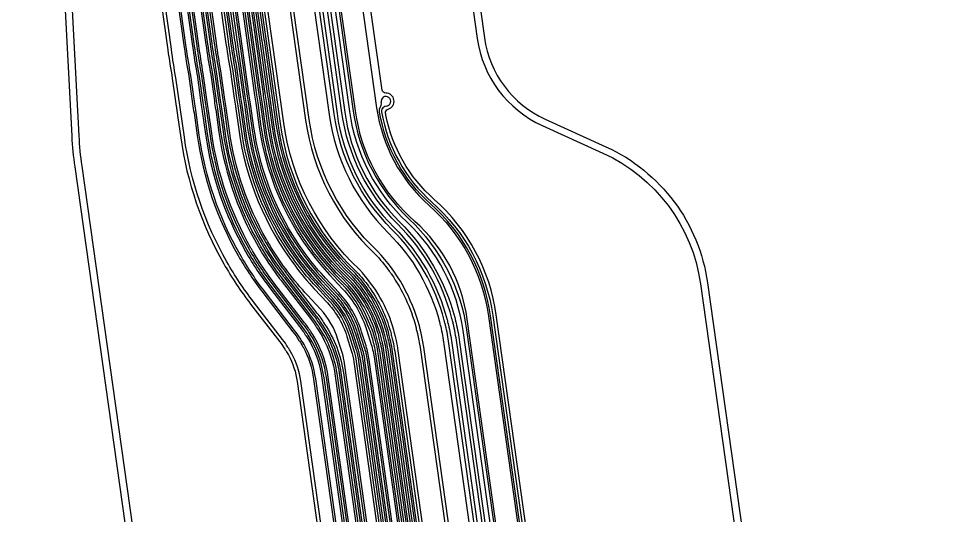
# Model space of a CAD drawing. Extents: x 176 to 489, y 37 to 258.
# Drawn here: x 221.88 to 248.3, y 129.05 to 143.13 of the extents above; entities that cross this region are included whole.
import ezdxf

# ---------------------------------------------------------------- set-up
doc = ezdxf.new("R2010")
doc.units = 0
doc.layers.add('bak_bak_ttr1-bcq7360', color=9, linetype='Continuous')
doc.layers.add('bak_outline', color=8, linetype='Continuous')

msp = doc.modelspace()

# ---------------------------------------------------------------- linework, layer by layer
at = {"layer": 'bak_bak_ttr1-bcq7360'}
for points in [[(238.921, 87.901), (232.485, 133.692, 0.017693), (232.434, 133.974, 0.017182), (232.419, 134.035, -0.019749), (232.382, 134.182, 0.019373), (232.366, 134.251, 0.118259), (231.431, 135.9, -0.170342), (229.237, 140.144), (227.477, 152.672, -0.060854), (227.475, 152.739, -0.136423), (227.553, 152.938), (227.696, 153.127, -0.096876), (228.088, 153.479), (228.428, 153.686, 0.002304), (228.439, 153.694, 0.072372), (228.655, 153.908), (228.727, 154.005, 0.098099), (228.738, 154.06)], [(237.606, 87.234), (231.124, 133.359, 0.040698), (231.06, 133.639), (230.937, 134.034, 0.111942), (230.441, 134.89), (230.071, 135.289, -0.025071), (229.516, 135.95, -0.023753), (229.054, 136.624, -0.006069), (228.947, 136.803, -0.003104), (228.907, 136.872, -0.095144), (227.857, 139.945), (227.765, 140.601, -0.007327), (227.728, 140.839), (227.614, 141.651, -0.009059), (227.488, 142.441), (226.043, 152.724, 0.1987), (225.824, 153.095), (225.705, 153.185, -0.259244), (225.652, 153.304, -1.063461), (225.904, 153.416)], [(237.504, 91.29), (231.582, 133.423, 0.040738), (231.502, 133.778), (231.379, 134.173, 0.111889), (230.781, 135.205), (230.411, 135.604, -0.025081), (229.886, 136.229, -0.127678), (228.315, 140.011), (228.222, 140.673, -0.007554), (228.186, 140.904), (228.056, 141.833, -0.010622), (227.946, 142.506), (226.379, 153.659)], [(226.438, 153.668), (228.006, 142.514, 0.010631), (228.115, 141.843, -0.014808), (228.115, 141.841), (228.245, 140.912, 0.0076), (228.282, 140.681), (228.375, 140.019, 0.153255), (230.455, 135.644), (230.824, 135.246, -0.027315), (231.017, 135.014, -0.084324), (231.436, 134.191), (231.56, 133.796, -0.040738), (231.641, 133.432), (237.565, 91.274, 0.004808)], [(225.904, 153.416, 0.152901), (225.985, 153.308, -0.198729), (226.307, 152.762), (227.752, 142.478, 0.009087), (227.877, 141.695, -0.010456), (227.877, 141.69), (227.992, 140.876, 0.007387), (228.028, 140.644, -0.008656), (228.029, 140.639), (228.121, 139.982, 0.127654), (229.729, 136.11, 0.025063), (230.266, 135.47), (230.636, 135.071, -0.047569), (230.925, 134.694, -0.064029), (231.192, 134.114), (231.315, 133.719, -0.040702), (231.388, 133.396), (237.871, 87.26, -0.061024)], [(229.579, 153.31, -0.157735), (229.516, 152.946), (229.184, 152.319, 0.013545), (229.098, 152.146), (229.098, 152.145, 0.023435), (228.973, 151.836, -0.007427), (228.959, 151.797, 0.014268), (228.956, 151.79, 0.129945), (228.699, 149.638), (230.017, 140.254, 0.17111), (231.986, 136.461, -0.03261), (232.389, 135.974, -0.004362), (232.448, 135.891, -0.085224), (233.142, 134.403, -0.017413), (233.149, 134.37), (233.151, 134.358, 0.026614), (233.18, 134.242, 0.01347), (233.182, 134.235, 0.002989), (233.183, 134.232, -0.008925), (233.189, 134.214, -0.000972), (233.192, 134.198, -0.020756), (233.266, 133.803), (239.213, 91.482)], [(237.384, 91.277), (231.463, 133.407, 0.040737), (231.388, 133.742), (231.265, 134.137, 0.111928), (230.692, 135.124), (230.323, 135.522, -0.025079), (229.79, 136.157, -0.029818), (229.244, 136.976, -0.00312), (229.206, 137.042, -0.095186), (228.197, 139.994), (228.104, 140.654, -0.007496), (228.067, 140.887), (227.953, 141.705, -0.00913), (227.828, 142.489), (226.33, 153.143, 0.198834)], [(226.39, 153.151), (227.887, 142.497, 0.009149), (228.012, 141.714), (228.127, 140.895, 0.007509), (228.163, 140.664, -0.011984), (228.163, 140.663), (228.256, 140.002, 0.127678), (229.838, 136.193, 0.025077), (230.367, 135.563), (230.736, 135.164, -0.027318), (230.921, 134.943, -0.024695), (230.922, 134.94, -0.084089), (231.322, 134.154), (231.445, 133.76, -0.040737), (231.523, 133.415), (237.446, 91.261, 0.004954)], [(238.116, 87.791), (231.701, 133.441, 0.040719), (231.617, 133.814), (231.494, 134.209, 0.111875), (230.869, 135.287), (230.499, 135.685, -0.025081), (229.982, 136.302, -0.023749), (229.551, 136.931, -0.103633), (228.434, 140.028), (228.341, 140.691, -0.007665), (228.305, 140.923), (226.616, 152.937, -0.107672)], [(226.675, 152.945), (228.364, 140.931, 0.007679), (228.4, 140.701, -0.012109), (228.4, 140.7), (228.493, 140.036, 0.153262), (230.543, 135.726), (230.912, 135.328, -0.027317), (231.113, 135.086, -0.084307), (231.551, 134.226), (231.674, 133.832, -0.040719), (231.76, 133.449), (238.176, 87.799, -0.074103)], [(238.235, 87.807), (231.819, 133.458, 0.040627), (231.732, 133.849), (231.608, 134.247, 0.111665), (230.957, 135.369), (230.587, 135.767, -0.048858), (229.653, 136.994, -0.103635), (228.553, 140.045), (228.459, 140.71, -0.007718), (228.423, 140.939), (226.77, 152.701, -0.063199)], [(226.921, 152.723), (228.574, 140.96, 0.007756), (228.609, 140.735, -0.010101), (228.61, 140.732), (228.704, 140.066, 0.15327), (230.699, 135.87), (231.068, 135.472, -0.111806), (231.753, 134.291), (231.877, 133.895, -0.040629), (231.97, 133.479), (238.386, 87.828, -0.074122)], [(237.954, 91.334), (232.01, 133.624, 0.017554), (231.966, 133.871, 0.00684), (231.963, 133.882, 0.000639), (231.954, 133.913, -0.008406), (231.933, 133.991, 0.034521), (231.813, 134.366, 0.032313), (231.494, 135.035, 0.044772), (231.106, 135.544, 0.003184), (231.034, 135.614, -0.038608), (230.247, 136.503, -0.023749), (229.834, 137.105, -0.10364), (228.763, 140.074), (228.669, 140.743, -0.007816), (228.634, 140.969), (226.981, 152.731, -0.035634)], [(227.04, 152.739), (228.693, 140.977, 0.007864), (228.728, 140.752), (228.822, 140.083, 0.167141), (231.076, 135.657, -0.003194), (231.148, 135.586, -0.015082), (231.149, 135.585, -0.045006), (231.546, 135.064, -0.032343), (231.869, 134.388, -0.034519), (231.992, 134.005, 0.008408), (232.012, 133.93, -0.000642), (232.021, 133.898, -0.007552), (232.024, 133.884, -0.017557), (232.07, 133.632), (238.505, 87.844, -0.074139)], [(238.564, 87.852), (232.129, 133.641, 0.017607), (232.083, 133.897, 0.007637), (232.079, 133.913, 0.00066), (232.07, 133.946, -0.017451), (232.031, 134.101, 0.019763), (232.014, 134.171, 0.114494), (231.191, 135.628, 0.00322), (231.117, 135.701, -0.167134), (228.882, 140.091), (228.787, 140.762, -0.007877), (228.752, 140.985), (227.099, 152.747, -0.198705)], [(227.159, 152.755), (228.812, 140.994, 0.007893), (228.846, 140.772, -0.012123), (228.847, 140.77), (228.941, 140.1, 0.167149), (231.159, 135.744, -0.003217), (231.233, 135.671, -0.025856), (231.236, 135.669, -0.114494), (232.072, 134.187, -0.019767), (232.09, 134.113, 0.017477), (232.127, 133.962, -0.000657), (232.137, 133.929, -0.00982), (232.137, 133.929, -0.007886), (232.141, 133.91, -0.017616), (232.188, 133.649), (238.624, 87.86, -0.074147)], [(239.082, 87.922), (232.646, 133.715, 0.017682), (232.593, 134.009, 0.01723), (232.575, 134.081, -0.019719), (232.542, 134.215, 0.019284), (232.522, 134.296, 0.118839), (231.543, 136.018, -0.170363), (229.399, 140.166), (227.638, 152.695), (227.638, 152.695, -0.059522), (227.637, 152.722)], [(237.104, 87.111), (230.659, 132.964, 0.088873), (230.311, 134.026, 0.020493), (230.189, 134.221, -0.012601), (230.187, 134.225, -0.019042), (230.182, 134.231, 0.024226), (229.991, 134.509), (229.116, 135.644, -0.023813), (228.626, 136.36, -0.006058), (228.513, 136.549, -0.00307), (228.47, 136.622, -0.095173), (227.359, 139.876), (227.268, 140.523, -0.007105), (227.23, 140.768), (227.117, 141.571, -0.008967), (226.99, 142.371), (225.566, 152.502, 0.142778)], [(225.767, 152.53), (227.191, 142.4, 0.008987), (227.317, 141.605, -0.011114), (227.318, 141.601), (227.431, 140.796, 0.007145), (227.468, 140.556, -0.009586), (227.469, 140.553), (227.56, 139.904, 0.103627), (228.799, 136.466, 0.023823), (229.279, 135.766, 0.002193), (229.325, 135.705), (230.153, 134.632, -0.02428), (230.355, 134.338, -0.008728), (230.357, 134.335, -0.0208), (230.49, 134.123, -0.088925), (230.861, 132.992), (237.305, 87.139, -0.023105)], [(237.375, 87.074), (230.911, 133.066, 0.115273), (230.406, 134.37, 0.025476), (230.189, 134.683), (229.322, 135.808, -0.023619), (228.85, 136.498, -0.006073), (228.74, 136.682, -0.003054), (228.699, 136.752, -0.02941), (228.698, 136.755, -0.095102), (227.619, 139.913), (227.528, 140.564, -0.00722), (227.49, 140.805), (227.377, 141.613, -0.009016), (227.25, 142.408), (225.814, 152.627, 0.199019)], [(225.874, 152.635), (227.31, 142.416, 0.009035), (227.436, 141.622), (227.55, 140.813, 0.007231), (227.587, 140.574, -0.011676), (227.587, 140.572), (227.679, 139.921, 0.103635), (228.901, 136.529, 0.023614), (229.37, 135.844, -0.027191), (229.372, 135.842, -0.031455), (229.374, 135.839, 0.002208), (229.421, 135.778), (230.237, 134.72, -0.025438), (230.457, 134.402, -0.115111), (230.97, 133.074), (237.434, 87.082, -0.02076)], [(237.494, 87.086), (231.029, 133.084, 0.115354), (230.505, 134.44, 0.025002), (230.284, 134.756), (229.421, 135.877, -0.023748), (228.952, 136.561, -0.00548), (228.854, 136.725, -0.004053), (228.843, 136.743, -0.003073), (228.803, 136.812, -0.095185), (227.738, 139.929), (227.646, 140.582, -0.007276), (227.609, 140.822), (227.495, 141.632, -0.009039), (227.369, 142.425), (225.933, 152.644, 0.198786)], [(225.992, 152.652), (227.429, 142.433, 0.009058), (227.554, 141.641), (227.668, 140.83, 0.007316), (227.706, 140.591), (227.797, 139.938, 0.103628), (229.003, 136.592, 0.023834), (229.47, 135.911, 0.002193), (229.516, 135.851), (230.332, 134.793, -0.025084), (230.556, 134.47, -0.115061), (231.089, 133.092), (237.56, 87.032, -0.055496)], [(238.683, 87.868), (232.248, 133.658, 0.017641), (232.2, 133.923, 0.016194), (232.189, 133.965, -0.028298), (232.188, 133.968, -0.018766), (232.149, 134.126, 0.019696), (232.129, 134.204, 0.114748), (231.277, 135.712, 0.003284), (231.201, 135.787, -0.167137), (229, 140.108), (228.906, 140.781, -0.007938), (228.871, 141.002), (227.236, 152.639, -0.198779)], [(227.295, 152.647), (228.93, 141.01, 0.007988), (228.965, 140.789), (229.06, 140.117, 0.167147), (231.243, 135.83, -0.003278), (231.319, 135.755, -0.025897), (231.321, 135.752, -0.023655), (231.323, 135.751, -0.033972), (231.652, 135.339, -0.08028), (232.187, 134.221, -0.019737), (232.208, 134.138, 0.018401), (232.245, 133.988, -0.027721), (232.246, 133.985, -0.017303), (232.258, 133.936, -0.017626), (232.307, 133.666), (238.743, 87.876, -0.074151)], [(238.802, 87.884), (232.367, 133.675, 0.017666), (232.317, 133.949, 0.017267), (232.303, 134.002, -0.019768), (232.265, 134.158, 0.019335), (232.25, 134.218, 0.118011), (231.346, 135.815, -0.170229), (229.119, 140.128), (228.785, 142.503, -0.052436), (228.777, 142.536), (227.358, 152.627)], [(227.418, 152.635), (228.836, 142.544, 0.058028), (228.842, 142.521, -0.059964), (228.844, 142.514), (229.178, 140.136, 0.170329), (231.389, 135.857, -0.0361), (231.751, 135.407, -0.081652), (232.308, 134.234, -0.019296), (232.324, 134.17, 0.019748), (232.361, 134.019, -0.017237), (232.376, 133.962, -0.017669), (232.426, 133.683), (238.861, 87.892, -0.074161)], [(227.536, 152.68), (229.297, 140.153, 0.170445), (231.474, 135.941, -0.030978), (231.799, 135.548, -0.004315), (231.85, 135.476, -0.081646), (232.423, 134.267, -0.01929), (232.441, 134.194, 0.019761), (232.476, 134.052, -0.017189), (232.493, 133.987, -0.017682), (232.545, 133.7), (238.98, 87.909, -0.074167)], [(236.749, 87.061), (230.305, 132.914, 0.088531), (229.998, 133.852, 0.019909), (229.895, 134.018, -0.011008), (229.879, 134.042, 0.024232), (229.708, 134.29), (228.881, 135.363, -0.034556), (228.16, 136.444, -0.095172), (227.005, 139.826), (226.914, 140.469, -0.00695), (226.876, 140.718), (226.764, 141.515, -0.008896), (226.636, 142.321), (225.224, 152.364, 0.198934)], [(225.4, 152.389), (226.812, 142.346, 0.008912), (226.939, 141.545, -0.010812), (226.94, 141.541), (227.052, 140.743, 0.006985), (227.09, 140.497, -0.008392), (227.09, 140.494), (227.181, 139.85, 0.095178), (228.314, 136.532, 0.03455), (229.022, 135.471), (229.849, 134.398, -0.024213), (230.03, 134.136, 0.011275), (230.042, 134.118, -0.020252), (230.154, 133.937, -0.088595), (230.481, 132.939), (236.925, 87.086, -0.02315)], [(236.985, 87.095), (230.541, 132.947, 0.08894), (230.205, 133.969, 0.020171), (230.09, 134.153, -0.010683), (230.081, 134.168, 0.024248), (229.896, 134.436), (229.069, 135.508, -0.034558), (228.366, 136.562, -0.095182), (227.24, 139.859), (227.149, 140.505, -0.00705), (227.111, 140.751), (226.998, 141.553, -0.008917), (226.871, 142.352), (225.46, 152.397, 0.198761)], [(225.519, 152.406), (226.931, 142.361, 0.008922), (227.058, 141.562, -0.012339), (227.058, 141.561), (227.17, 140.76, 0.007089), (227.209, 140.514), (227.299, 139.867, 0.095188), (228.418, 136.591, 0.034551), (229.117, 135.544), (229.944, 134.472, -0.024245), (230.132, 134.199, 0.011656), (230.141, 134.186, -0.020046), (230.257, 133.999, -0.023596), (230.258, 133.996, -0.020572), (230.26, 133.994, -0.08864), (230.6, 132.955), (237.044, 87.103, -0.023134)], [(224.731, 152.054), (226.11, 142.245, 0.008757), (226.239, 141.433), (226.389, 140.388), (226.389, 140.387), (226.479, 139.749, 0.0951), (227.698, 136.18, 0.034548), (228.46, 135.038), (229.286, 133.967, -0.024227), (229.428, 133.761, 0.010765), (229.456, 133.718, -0.018956), (229.533, 133.595, -0.08785), (229.779, 132.839), (230.492, 127.769)], [(236.325, 87.002), (229.881, 132.854, 0.088025), (229.623, 133.645, 0.019157), (229.541, 133.776, -0.010783), (229.516, 133.815, 0.024285), (229.367, 134.03), (228.542, 135.101, -0.034574), (227.787, 136.232, -0.095167), (226.581, 139.767), (226.341, 141.448, -0.008819), (226.212, 142.262), (224.833, 152.068, 0.198483)], [(225.198, 152.119), (226.576, 142.313, 0.008848), (226.704, 141.509, -0.00998), (226.705, 141.502), (226.816, 140.709, 0.006847), (226.855, 140.462, -0.007924), (226.855, 140.457), (226.945, 139.818, 0.095186), (228.108, 136.414, 0.034554), (228.833, 135.326), (229.66, 134.254, -0.024328), (229.829, 134.009, 0.010934), (229.846, 133.983, -0.019416), (229.944, 133.826, -0.008077), (229.947, 133.821, -0.088234), (230.246, 132.905), (236.69, 87.053, -0.023095)], [(229.82, 149.793), (231.13, 140.474, 0.163374), (232.682, 137.369, -0.133368), (234.248, 134.652, -0.02287), (234.263, 134.581, -0.046351), (234.265, 134.574, 0.014402), (234.27, 134.555, -0.017676), (234.285, 134.501, -0.022936), (234.386, 133.962), (240.813, 88.238, -0.107759)], [(241.002, 87.903), (234.483, 134.292, 0.170817), (232.891, 137.364, -0.170829), (231.27, 140.496), (229.96, 149.812, -0.19894)], [(230.061, 149.827), (231.37, 140.51, 0.170835), (232.961, 137.438, -0.170809), (234.583, 134.306), (241.103, 87.918, -0.198902)], [(230.734, 149.845), (232.033, 140.603, 0.178462), (233.519, 137.835, -0.1784), (235.205, 134.697), (241.766, 88.011, -0.198913)], [(232.294, 140.396), (232.294, 140.396, -0.003038), (232.285, 140.447, -0.389602), (232.358, 140.564, 0.884208), (232.292, 141.016, -0.380289), (232.188, 141.104), (231.39, 146.783, -0.05017), (231.391, 146.793, -0.062962), (231.386, 146.808), (230.955, 149.876)], [(239.317, 91.486), (233.368, 133.817, 0.020414), (233.294, 134.215, 0.001313), (233.289, 134.238, 0.009772), (233.282, 134.262, -0.004832), (233.281, 134.266), (233.279, 134.271, -0.026245), (233.253, 134.375), (233.244, 134.42, 0.124164), (232.058, 136.534, -0.171223), (230.12, 140.269), (228.801, 149.652, -0.131303)], [(229.376, 149.725), (230.685, 140.412, 0.163385), (232.366, 137.051, -0.133335), (233.813, 134.538, -0.024771), (233.82, 134.504, 0.043002), (233.838, 134.43, 0.008215), (233.84, 134.424), (233.848, 134.398, -0.022931), (233.941, 133.899), (240.367, 88.176, -0.107612)], [(240.509, 88.196), (234.083, 133.919, 0.022938), (233.987, 134.43, 0.017844), (233.977, 134.464, -0.003258), (233.975, 134.471, -0.029372), (233.973, 134.476, -0.043088), (233.961, 134.527, 0.025093), (233.951, 134.574, 0.133323), (232.466, 137.152, -0.163383), (230.826, 140.432), (229.517, 149.751, -0.129735)], [(229.599, 149.762), (230.909, 140.443, 0.163384), (232.525, 137.211, -0.133336), (234.031, 134.595, -0.025117), (234.043, 134.539, 0.036357), (234.05, 134.508, -0.04759), (234.053, 134.501, 0.005775), (234.057, 134.489, -0.017778), (234.067, 134.449, -0.022937), (234.165, 133.93), (240.591, 88.207, -0.107701)], [(240.73, 88.227), (234.304, 133.95, 0.022945), (234.204, 134.482, 0.017777), (234.191, 134.531, -0.010626), (234.186, 134.548, -0.08248), (234.182, 134.561, 0.02525), (234.167, 134.631, 0.133356), (232.624, 137.311, -0.163372), (231.048, 140.463), (229.738, 149.782, -0.129741)], [(241.162, 87.926), (234.601, 134.612, 0.178433), (233.115, 137.379, -0.178432), (231.43, 140.518), (230.131, 149.76, -0.195211)], [(234.238, 147.175), (234.886, 142.565, 0.256359), (236.729, 140.098), (238.45, 139.315, -0.256399), (241.215, 135.614), (248.099, 86.628, -0.208)], [(230.8, 88.294), (223.68, 138.951, -0.021821), (223.598, 139.802), (223.224, 146.951, 0.0145)], [(232.113, 140.48, -0.1173), (232.126, 140.592, -0.093629), (232.129, 140.603, -0.084461), (232.134, 140.613, 0.190601), (232.165, 140.749)], [(232.301, 140.649, 0.187532), (232.185, 140.571, -0.055179), (232.181, 140.566, 0.107783), (232.173, 140.488, 0.170683), (233.599, 137.925, -0.178418), (235.323, 134.713), (241.885, 88.028, -0.198913), (239.589, 79.151), (235.156, 73.268, 0.198902), (233.228, 65.815), (233.244, 65.705, -0.079948), (233.246, 65.696, 0.016235), (233.249, 65.671, 0.323365), (233.413, 65.542, -2.520452), (233.301, 65.391)], [(233.301, 65.391, 0.055911), (233.259, 65.489, -0.109404), (233.189, 65.667, -0.06427), (233.187, 65.675), (233.169, 65.807, -0.198902), (235.108, 73.304), (239.541, 79.187, 0.198913), (241.825, 88.02), (235.264, 134.705, 0.178424), (233.559, 137.88, -0.170719), (232.114, 140.479, -0.015175), (232.113, 140.48)], [(241.987, 88.042), (235.425, 134.728, 0.178423), (233.667, 138.002, -0.164011), (232.294, 140.396)]]:
    msp.add_lwpolyline(points, format="xyb", dxfattribs=at)
msp.add_arc((232.297, 140.786), 0.137, 271.8303, 195.6478, dxfattribs=at)
at = {"layer": 'bak_outline'}
msp.add_lwpolyline([(230.601, 88.272), (223.481, 138.93, -0.021809), (223.398, 139.797), (223.024, 146.941, 0.014503), (222.977, 147.518, 0.002809), (222.976, 147.526, 0.00798), (222.944, 147.785), (222.943, 147.791), (221.887, 155.306, -0.410507), (222.313, 155.865), (231.827, 157.202, -0.145242), (232.389, 157.111), (232.609, 157.006, -0.250757), (233.166, 156.244), (235.086, 142.58, 0.255094), (236.811, 140.281), (238.533, 139.497, -0.256396), (241.413, 135.642), (248.299, 86.646, -0.207725)], format="xyb", dxfattribs=at)

doc.saveas('drawing.dxf')
